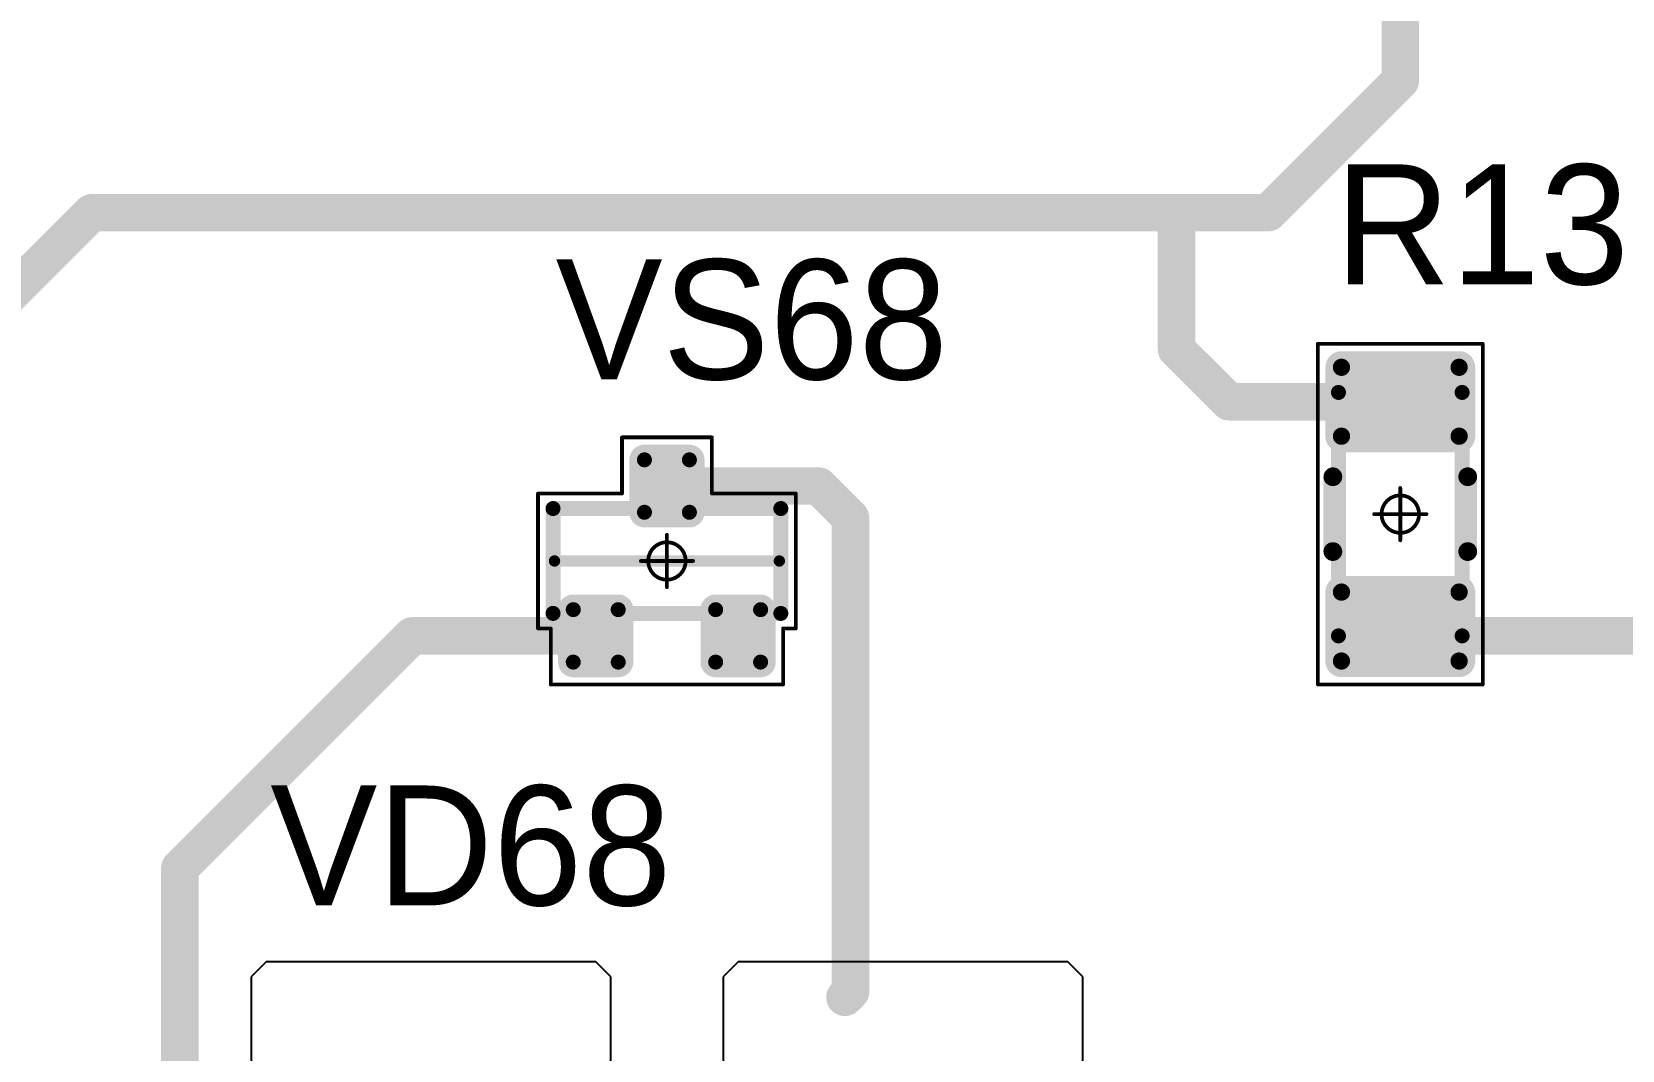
# Model space of a CAD drawing. Header units: millimetres. Extents: x 0 to 400, y 0 to 514.
# Drawn here: x 251.52 to 272.75, y 434.97 to 448.56 of the extents above; entities that cross this region are included whole.
import ezdxf

# ---------------------------------------------------------------- set-up
doc = ezdxf.new("R2010")
doc.units = ezdxf.units.MM
for name, color, linetype in [('Mechanical13', 56, 'Continuous'), ('Mechanical15', 56, 'Continuous'), ('TopLayer', 1, 'Continuous'), ('TopOverlay', 2, 'Continuous'), ('TopPaste', 8, 'Continuous'), ('TopSolder', 216, 'Continuous')]:
    doc.layers.add(name, color=color, linetype=linetype)

# ---------------------------------------------------------------- blocks, each defined once
blk = doc.blocks.new('SOT23_114')
at = {"layer": 'Mechanical13', "const_width": 0.2}
for points in [[(-0.7, 1.52), (0.7, 1.52)], [(-0.7, 1.52), (-0.7, -1.52)], [(0.7, 1.52), (0.7, -1.52)], [(-0.7, -1.52), (0.7, -1.52)]]:
    blk.add_lwpolyline(points, dxfattribs=at)
at = {"layer": 'Mechanical13', "const_width": 0.1}
for points in [[(-0.75, 1.52, 1), (-0.65, 1.52, 1)], [(-0.75, 1.52, 1), (-0.65, 1.52, 1)], [(0.65, 1.52, 1), (0.75, 1.52, 1)], [(0.65, 1.52, 1), (0.75, 1.52, 1)], [(-0.75, -1.52, 1), (-0.65, -1.52, 1)], [(-0.75, -1.52, 1), (-0.65, -1.52, 1)], [(0.65, -1.52, 1), (0.75, -1.52, 1)], [(0.65, -1.52, 1), (0.75, -1.52, 1)]]:
    blk.add_lwpolyline(points, format="xyb", close=True, dxfattribs=at)
at = {"layer": 'Mechanical15', "const_width": 0.05}
for points in [[(-0.9, 1.72), (-0.9, 1.55)], [(-0.9, 1.72), (0.9, 1.72)], [(0.9, 1.72), (0.9, 0.6)], [(-1.65, 1.55), (-1.65, -1.55)], [(-1.65, 1.55), (-0.9, 1.55)], [(0.9, 0.6), (1.65, 0.6)], [(1.65, 0.6), (1.65, -0.6)], [(0, 0.35), (0, -0.35)], [(-0.35, 0), (0.35, 0)], [(0.9, -0.6), (1.65, -0.6)], [(0.9, -0.6), (0.9, -1.72)], [(-1.65, -1.55), (-0.9, -1.55)], [(-0.9, -1.55), (-0.9, -1.72)], [(-0.9, -1.72), (0.9, -1.72)]]:
    blk.add_lwpolyline(points, dxfattribs=at)
at = {"layer": 'Mechanical15'}
for points, const_width in [([(-0.913, 1.72, 1), (-0.888, 1.72, 1)], 0.025), ([(-0.913, 1.72, 1), (-0.888, 1.72, 1)], 0.025), ([(0.888, 1.72, 1), (0.913, 1.72, 1)], 0.025), ([(0.888, 1.72, 1), (0.913, 1.72, 1)], 0.025), ([(-1.662, 1.55, 1), (-1.637, 1.55, 1)], 0.025), ([(-1.662, 1.55, 1), (-1.637, 1.55, 1)], 0.025), ([(-0.913, 1.55, 1), (-0.888, 1.55, 1)], 0.025), ([(-0.913, 1.55, 1), (-0.888, 1.55, 1)], 0.025), ([(0.888, 0.6, 1), (0.913, 0.6, 1)], 0.025), ([(0.888, 0.6, 1), (0.913, 0.6, 1)], 0.025), ([(1.637, 0.6, 1), (1.662, 0.6, 1)], 0.025), ([(1.637, 0.6, 1), (1.662, 0.6, 1)], 0.025), ([(0.25, 0, 1), (-0.25, 0, 1)], 0.05), ([(-0.012, 0.35, 1), (0.012, 0.35, 1)], 0.025), ([(-0.362, 0, 1), (-0.337, 0, 1)], 0.025), ([(-0.262, 0, 1), (-0.238, 0, 1)], 0.025), ([(0.238, 0, 1), (0.262, 0, 1)], 0.025), ([(0.337, 0, 1), (0.362, 0, 1)], 0.025), ([(-0.012, -0.35, 1), (0.012, -0.35, 1)], 0.025), ([(0.888, -0.6, 1), (0.913, -0.6, 1)], 0.025), ([(0.888, -0.6, 1), (0.913, -0.6, 1)], 0.025), ([(1.637, -0.6, 1), (1.662, -0.6, 1)], 0.025), ([(1.637, -0.6, 1), (1.662, -0.6, 1)], 0.025), ([(-1.662, -1.55, 1), (-1.637, -1.55, 1)], 0.025), ([(-1.662, -1.55, 1), (-1.637, -1.55, 1)], 0.025), ([(-0.913, -1.55, 1), (-0.888, -1.55, 1)], 0.025), ([(-0.913, -1.55, 1), (-0.888, -1.55, 1)], 0.025), ([(-0.913, -1.72, 1), (-0.888, -1.72, 1)], 0.025), ([(-0.913, -1.72, 1), (-0.888, -1.72, 1)], 0.025), ([(0.888, -1.72, 1), (0.913, -1.72, 1)], 0.025), ([(0.888, -1.72, 1), (0.913, -1.72, 1)], 0.025)]:
    blk.add_lwpolyline(points, format="xyb", close=True, dxfattribs=dict(at, const_width=const_width))
at = {"layer": 'TopLayer', "const_width": 0.1}
for points in [[(-1.4, 1.25, 1), (-1.3, 1.25, 1)], [(-0.7, 1.25, 1), (-0.6, 1.25, 1)], [(-1.4, 0.65, 1), (-1.3, 0.65, 1)], [(-0.7, 0.65, 1), (-0.6, 0.65, 1)], [(0.6, 0.3, 1), (0.7, 0.3, 1)], [(1.3, 0.3, 1), (1.4, 0.3, 1)], [(0.6, -0.3, 1), (0.7, -0.3, 1)], [(1.3, -0.3, 1), (1.4, -0.3, 1)], [(-1.4, -0.65, 1), (-1.3, -0.65, 1)], [(-0.7, -0.65, 1), (-0.6, -0.65, 1)], [(-1.4, -1.25, 1), (-1.3, -1.25, 1)], [(-0.7, -1.25, 1), (-0.6, -1.25, 1)]]:
    blk.add_lwpolyline(points, format="xyb", close=True, dxfattribs=at)
at = {"layer": 'TopLayer'}
for points in [[(-1.35, 1.35), (-1.35, 0.55), (-0.65, 1.35), (-0.65, 0.55)], [(-1.45, 1.25), (-1.45, 0.65), (-0.55, 1.25), (-0.55, 0.65)], [(0.55, 0.3), (0.55, -0.3), (1.45, 0.3), (1.45, -0.3)], [(0.65, 0.4), (0.65, -0.4), (1.35, 0.4), (1.35, -0.4)], [(-1.35, -0.55), (-1.35, -1.35), (-0.65, -0.55), (-0.65, -1.35)], [(-1.45, -0.65), (-1.45, -1.25), (-0.55, -0.65), (-0.55, -1.25)]]:
    blk.add_solid(points, dxfattribs=at)
at = {"layer": 'TopOverlay', "const_width": 0.15}
blk.add_lwpolyline([(0, 1.5), (0, -1.5)], dxfattribs=at)
at = {"layer": 'TopOverlay', "const_width": 0.075}
for points in [[(-0.038, 1.5, 1), (0.038, 1.5, 1)], [(-0.038, -1.5, 1), (0.038, -1.5, 1)]]:
    blk.add_lwpolyline(points, format="xyb", close=True, dxfattribs=at)
at = {"layer": 'TopPaste', "const_width": 0.075}
for points in [[(-1.387, 1.25, 1), (-1.313, 1.25, 1)], [(-0.687, 1.25, 1), (-0.613, 1.25, 1)], [(-1.387, 0.65, 1), (-1.313, 0.65, 1)], [(-0.687, 0.65, 1), (-0.613, 0.65, 1)], [(0.613, 0.3, 1), (0.687, 0.3, 1)], [(1.313, 0.3, 1), (1.387, 0.3, 1)], [(0.613, -0.3, 1), (0.687, -0.3, 1)], [(1.313, -0.3, 1), (1.387, -0.3, 1)], [(-1.387, -0.65, 1), (-1.313, -0.65, 1)], [(-0.687, -0.65, 1), (-0.613, -0.65, 1)], [(-1.387, -1.25, 1), (-1.313, -1.25, 1)], [(-0.687, -1.25, 1), (-0.613, -1.25, 1)]]:
    blk.add_lwpolyline(points, format="xyb", close=True, dxfattribs=at)
at = {"layer": 'TopPaste'}
for points in [[(-1.35, 1.325), (-1.35, 0.575), (-0.65, 1.325), (-0.65, 0.575)], [(-1.425, 1.25), (-1.425, 0.65), (-0.575, 1.25), (-0.575, 0.65)], [(0.575, 0.3), (0.575, -0.3), (1.425, 0.3), (1.425, -0.3)], [(0.65, 0.375), (0.65, -0.375), (1.35, 0.375), (1.35, -0.375)], [(-1.35, -0.575), (-1.35, -1.325), (-0.65, -0.575), (-0.65, -1.325)], [(-1.425, -0.65), (-1.425, -1.25), (-0.575, -0.65), (-0.575, -1.25)]]:
    blk.add_solid(points, dxfattribs=at)
at = {"layer": 'TopSolder', "const_width": 0.202}
for points in [[(-1.451, 1.25, 1), (-1.249, 1.25, 1)], [(-0.751, 1.25, 1), (-0.549, 1.25, 1)], [(-1.451, 0.65, 1), (-1.249, 0.65, 1)], [(-0.751, 0.65, 1), (-0.549, 0.65, 1)], [(0.549, 0.3, 1), (0.751, 0.3, 1)], [(1.249, 0.3, 1), (1.451, 0.3, 1)], [(0.549, -0.3, 1), (0.751, -0.3, 1)], [(1.249, -0.3, 1), (1.451, -0.3, 1)], [(-1.451, -0.65, 1), (-1.249, -0.65, 1)], [(-0.751, -0.65, 1), (-0.549, -0.65, 1)], [(-1.451, -1.25, 1), (-1.249, -1.25, 1)], [(-0.751, -1.25, 1), (-0.549, -1.25, 1)]]:
    blk.add_lwpolyline(points, format="xyb", close=True, dxfattribs=at)
at = {"layer": 'TopSolder'}
for points in [[(-1.35, 1.452), (-1.35, 0.448), (-0.65, 1.452), (-0.65, 0.448)], [(-1.552, 1.25), (-1.552, 0.65), (-0.448, 1.25), (-0.448, 0.65)], [(0.65, 0.502), (0.65, -0.502), (1.35, 0.502), (1.35, -0.502)], [(0.448, 0.3), (0.448, -0.3), (1.552, 0.3), (1.552, -0.3)], [(-1.35, -0.448), (-1.35, -1.452), (-0.65, -0.448), (-0.65, -1.452)], [(-1.552, -0.65), (-1.552, -1.25), (-0.448, -0.65), (-0.448, -1.25)]]:
    blk.add_solid(points, dxfattribs=at)
blk = doc.blocks.new('E65F_287')
at = {"layer": 'Mechanical13'}
for p, q in [((2.441, 1.071), (2.441, 0)), ((1.905, 0.536), (2.976, 0.536))]:
    blk.add_line(p, q, dxfattribs=at)
at = {"layer": 'Mechanical13', "const_width": 0.25}
for points in [[(-1.6, -1.4), (-1.6, 1.4)], [(-1.6, 1.4), (1.6, 1.4)], [(1.6, -1.4), (1.6, 1.4)], [(-1.6, -1.4), (1.6, -1.4)]]:
    blk.add_lwpolyline(points, dxfattribs=at)
at = {"layer": 'Mechanical13'}
for points, const_width in [([(-1.663, 1.4, 1), (-1.538, 1.4, 1)], 0.125), ([(-1.663, 1.4, 1), (-1.538, 1.4, 1)], 0.125), ([(1.537, 1.4, 1), (1.662, 1.4, 1)], 0.125), ([(1.537, 1.4, 1), (1.662, 1.4, 1)], 0.125), ([(1.2, 0, 1), (-1.2, 0, 1)], 0.25), ([(-1.263, 0, 1), (-1.138, 0, 1)], 0.125), ([(1.137, 0, 1), (1.262, 0, 1)], 0.125), ([(-1.663, -1.4, 1), (-1.538, -1.4, 1)], 0.125), ([(-1.663, -1.4, 1), (-1.538, -1.4, 1)], 0.125), ([(1.537, -1.4, 1), (1.662, -1.4, 1)], 0.125), ([(1.537, -1.4, 1), (1.662, -1.4, 1)], 0.125)]:
    blk.add_lwpolyline(points, format="xyb", close=True, dxfattribs=dict(at, const_width=const_width))
at = {"layer": 'Mechanical15', "const_width": 0.05}
for points in [[(-2.1, 1.75), (2.1, 1.75)], [(-2.1, -1.75), (-2.1, 1.75)], [(2.1, -1.75), (2.1, 1.75)], [(0, -0.35), (0, 0.35)], [(0, -0.35), (0, 0.35)], [(-0.35, 0), (0.35, 0)], [(-0.35, 0), (0.35, 0)], [(-2.1, -1.75), (2.1, -1.75)]]:
    blk.add_lwpolyline(points, dxfattribs=at)
at = {"layer": 'Mechanical15'}
for points, const_width in [([(-2.113, 1.75, 1), (-2.088, 1.75, 1)], 0.025), ([(-2.113, 1.75, 1), (-2.088, 1.75, 1)], 0.025), ([(2.087, 1.75, 1), (2.112, 1.75, 1)], 0.025), ([(2.087, 1.75, 1), (2.112, 1.75, 1)], 0.025), ([(0.25, 0, 1), (-0.25, 0, 1)], 0.05), ([(0.25, 0, 1), (-0.25, 0, 1)], 0.05), ([(-0.013, 0.35, 1), (0.012, 0.35, 1)], 0.025), ([(-0.013, 0.35, 1), (0.012, 0.35, 1)], 0.025), ([(-0.363, 0, 1), (-0.338, 0, 1)], 0.025), ([(-0.363, 0, 1), (-0.338, 0, 1)], 0.025), ([(-0.263, 0, 1), (-0.238, 0, 1)], 0.025), ([(-0.263, 0, 1), (-0.238, 0, 1)], 0.025), ([(0.237, 0, 1), (0.262, 0, 1)], 0.025), ([(0.237, 0, 1), (0.262, 0, 1)], 0.025), ([(0.337, 0, 1), (0.362, 0, 1)], 0.025), ([(0.337, 0, 1), (0.362, 0, 1)], 0.025), ([(-0.013, -0.35, 1), (0.012, -0.35, 1)], 0.025), ([(-0.013, -0.35, 1), (0.012, -0.35, 1)], 0.025), ([(-2.113, -1.75, 1), (-2.088, -1.75, 1)], 0.025), ([(-2.113, -1.75, 1), (-2.088, -1.75, 1)], 0.025), ([(2.087, -1.75, 1), (2.112, -1.75, 1)], 0.025), ([(2.087, -1.75, 1), (2.112, -1.75, 1)], 0.025)]:
    blk.add_lwpolyline(points, format="xyb", close=True, dxfattribs=dict(at, const_width=const_width))
at = {"layer": 'TopLayer'}
for p, q in [((-5.35, 3.65), (-5.55, 3.45)), ((-0.95, 3.65), (-5.35, 3.65)), ((-5.35, 3.65), (-5.35, 3.65)), ((-0.75, 3.45), (-0.95, 3.65)), ((0.95, 3.65), (0.75, 3.45)), ((5.35, 3.65), (0.95, 3.65)), ((0.95, 3.65), (0.95, 3.65)), ((5.55, 3.45), (5.35, 3.65)), ((-5.55, 3.45), (-5.55, 3.45)), ((-5.55, 3.45), (-5.55, 0.55)), ((-0.75, 0.55), (-0.75, 3.45)), ((0.75, 3.45), (0.75, 3.45)), ((0.75, 3.45), (0.75, 0.55)), ((5.55, 0.55), (5.55, 3.45)), ((-5.55, 0.55), (-5.35, 0.35)), ((-0.95, 0.35), (-0.75, 0.55)), ((0.75, 0.55), (0.95, 0.35)), ((5.35, 0.35), (5.55, 0.55)), ((-5.35, 0.35), (-0.95, 0.35)), ((0.95, 0.35), (5.35, 0.35)), ((-5.35, -0.35), (-5.55, -0.55)), ((-0.95, -0.35), (-5.35, -0.35)), ((-5.35, -0.35), (-5.35, -0.35)), ((-0.75, -0.55), (-0.95, -0.35)), ((0.95, -0.35), (0.75, -0.55)), ((5.35, -0.35), (0.95, -0.35)), ((0.95, -0.35), (0.95, -0.35)), ((5.55, -0.55), (5.35, -0.35)), ((-5.55, -0.55), (-5.55, -0.55)), ((-5.55, -0.55), (-5.55, -3.45)), ((-0.75, -3.45), (-0.75, -0.55)), ((0.75, -0.55), (0.75, -0.55)), ((0.75, -0.55), (0.75, -3.45)), ((5.55, -3.45), (5.55, -0.55)), ((-5.55, -3.45), (-5.35, -3.65)), ((-0.95, -3.65), (-0.75, -3.45)), ((0.75, -3.45), (0.95, -3.65)), ((5.35, -3.65), (5.55, -3.45)), ((-5.35, -3.65), (-0.95, -3.65)), ((0.95, -3.65), (5.35, -3.65))]:
    blk.add_line(p, q, dxfattribs=at)
at = {"layer": 'TopLayer', "const_width": 0.04}
for points in [[(-1.83, 1.11, 1), (-1.79, 1.11, 1)], [(-0.81, 1.11, 1), (-0.77, 1.11, 1)], [(0.77, 1.11, 1), (0.81, 1.11, 1)], [(1.79, 1.11, 1), (1.83, 1.11, 1)], [(-1.83, 0.39, 1), (-1.79, 0.39, 1)], [(-0.81, 0.39, 1), (-0.77, 0.39, 1)], [(0.77, 0.39, 1), (0.81, 0.39, 1)], [(1.79, 0.39, 1), (1.83, 0.39, 1)], [(-1.83, -0.39, 1), (-1.79, -0.39, 1)], [(-0.81, -0.39, 1), (-0.77, -0.39, 1)], [(0.77, -0.39, 1), (0.81, -0.39, 1)], [(1.79, -0.39, 1), (1.83, -0.39, 1)], [(-1.83, -1.11, 1), (-1.79, -1.11, 1)], [(-0.81, -1.11, 1), (-0.77, -1.11, 1)], [(0.77, -1.11, 1), (0.81, -1.11, 1)], [(1.79, -1.11, 1), (1.83, -1.11, 1)]]:
    blk.add_lwpolyline(points, format="xyb", close=True, dxfattribs=at)
at = {"layer": 'TopLayer'}
for points in [[(-1.85, 1.11), (-1.85, 0.39), (-0.75, 1.11), (-0.75, 0.39)], [(-1.81, 1.15), (-1.81, 0.35), (-0.79, 1.15), (-0.79, 0.35)], [(0.75, 1.11), (0.75, 0.39), (1.85, 1.11), (1.85, 0.39)], [(0.79, 1.15), (0.79, 0.35), (1.81, 1.15), (1.81, 0.35)], [(-1.85, -0.39), (-1.85, -1.11), (-0.75, -0.39), (-0.75, -1.11)], [(-1.81, -0.35), (-1.81, -1.15), (-0.79, -0.35), (-0.79, -1.15)], [(0.75, -0.39), (0.75, -1.11), (1.85, -0.39), (1.85, -1.11)], [(0.79, -0.35), (0.79, -1.15), (1.81, -0.35), (1.81, -1.15)]]:
    blk.add_solid(points, dxfattribs=at)
at = {"layer": 'TopOverlay'}
for p, q in [((2.886, 1.271), (2.886, -0.1)), ((2.2, 0.586), (3.571, 0.586))]:
    blk.add_line(p, q, dxfattribs=at)
at = {"layer": 'TopOverlay', "const_width": 0.15}
for points in [[(-1.7, 1.5), (1.7, 1.5)], [(-1.7, -1.5), (1.7, -1.5)]]:
    blk.add_lwpolyline(points, dxfattribs=at)
at = {"layer": 'TopOverlay', "const_width": 0.075}
for points in [[(-1.738, 1.5, 1), (-1.663, 1.5, 1)], [(1.662, 1.5, 1), (1.737, 1.5, 1)], [(-1.738, -1.5, 1), (-1.663, -1.5, 1)], [(1.662, -1.5, 1), (1.737, -1.5, 1)]]:
    blk.add_lwpolyline(points, format="xyb", close=True, dxfattribs=at)
at = {"layer": 'TopPaste'}
for p, q in [((-1.773, 1.073), (-1.814, 1.011)), ((-1.711, 1.114), (-1.773, 1.073)), ((-1.638, 1.129), (-1.711, 1.114)), ((-0.963, 1.129), (-1.638, 1.129)), ((-0.889, 1.114), (-0.963, 1.129)), ((-0.827, 1.073), (-0.889, 1.114)), ((-0.786, 1.011), (-0.827, 1.073)), ((0.827, 1.073), (0.786, 1.011)), ((0.889, 1.114), (0.827, 1.073)), ((0.962, 1.129), (0.889, 1.114)), ((1.637, 1.129), (0.962, 1.129)), ((1.711, 1.114), (1.637, 1.129)), ((1.773, 1.073), (1.711, 1.114)), ((1.814, 1.011), (1.773, 1.073)), ((-1.814, 1.011), (-1.829, 0.938)), ((-1.829, 0.938), (-1.829, 0.563)), ((-0.771, 0.938), (-0.786, 1.011)), ((-0.771, 0.563), (-0.771, 0.938)), ((0.786, 1.011), (0.771, 0.938)), ((0.771, 0.938), (0.771, 0.563)), ((1.829, 0.938), (1.814, 1.011)), ((1.829, 0.563), (1.829, 0.938)), ((-1.829, 0.563), (-1.814, 0.489)), ((-1.814, 0.489), (-1.773, 0.427)), ((-1.773, 0.427), (-1.711, 0.386)), ((-0.889, 0.386), (-0.827, 0.427)), ((-0.827, 0.427), (-0.786, 0.489)), ((-0.786, 0.489), (-0.771, 0.563)), ((0.771, 0.563), (0.786, 0.489)), ((0.786, 0.489), (0.827, 0.427)), ((0.827, 0.427), (0.889, 0.386)), ((1.711, 0.386), (1.773, 0.427)), ((1.773, 0.427), (1.814, 0.489)), ((1.814, 0.489), (1.829, 0.563)), ((-1.711, 0.386), (-1.638, 0.371)), ((-1.638, 0.371), (-0.963, 0.371)), ((-0.963, 0.371), (-0.889, 0.386)), ((0.889, 0.386), (0.962, 0.371)), ((0.962, 0.371), (1.637, 0.371)), ((1.637, 0.371), (1.711, 0.386)), ((-1.711, -0.386), (-1.773, -0.427)), ((-1.638, -0.371), (-1.711, -0.386)), ((-0.963, -0.371), (-1.638, -0.371)), ((-0.889, -0.386), (-0.963, -0.371)), ((-0.827, -0.427), (-0.889, -0.386)), ((0.889, -0.386), (0.827, -0.427)), ((0.962, -0.371), (0.889, -0.386)), ((1.637, -0.371), (0.962, -0.371)), ((1.711, -0.386), (1.637, -0.371)), ((1.773, -0.427), (1.711, -0.386)), ((-1.814, -0.489), (-1.829, -0.563)), ((-1.829, -0.563), (-1.829, -0.938)), ((-1.773, -0.427), (-1.814, -0.489)), ((-0.786, -0.489), (-0.827, -0.427)), ((-0.771, -0.563), (-0.786, -0.489)), ((-0.771, -0.938), (-0.771, -0.563)), ((0.786, -0.489), (0.771, -0.563)), ((0.771, -0.563), (0.771, -0.938)), ((0.827, -0.427), (0.786, -0.489)), ((1.814, -0.489), (1.773, -0.427)), ((1.829, -0.563), (1.814, -0.489)), ((1.829, -0.938), (1.829, -0.563)), ((-1.829, -0.938), (-1.814, -1.011)), ((-1.814, -1.011), (-1.773, -1.073)), ((-0.827, -1.073), (-0.786, -1.011)), ((-0.786, -1.011), (-0.771, -0.938)), ((0.771, -0.938), (0.786, -1.011)), ((0.786, -1.011), (0.827, -1.073)), ((1.773, -1.073), (1.814, -1.011)), ((1.814, -1.011), (1.829, -0.938)), ((-1.773, -1.073), (-1.711, -1.114)), ((-1.711, -1.114), (-1.638, -1.129)), ((-1.638, -1.129), (-0.963, -1.129)), ((-0.963, -1.129), (-0.889, -1.114)), ((-0.889, -1.114), (-0.827, -1.073)), ((0.827, -1.073), (0.889, -1.114)), ((0.889, -1.114), (0.962, -1.129)), ((0.962, -1.129), (1.637, -1.129)), ((1.637, -1.129), (1.711, -1.114)), ((1.711, -1.114), (1.773, -1.073))]:
    blk.add_line(p, q, dxfattribs=at)
at = {"layer": 'TopSolder'}
for p, q in [((-1.842, 1.129), (-1.85, 1.111)), ((-1.85, 1.111), (-1.85, 1.101)), ((-1.85, 1.101), (-1.85, 1.101)), ((-1.85, 1.101), (-1.85, 0.301)), ((-1.828, 1.143), (-1.842, 1.129)), ((-1.81, 1.151), (-1.828, 1.143)), ((-1.8, 1.151), (-1.81, 1.151)), ((-0.7, 1.151), (-1.8, 1.151)), ((-0.685, 1.151), (-0.7, 1.151)), ((-0.7, 1.151), (-0.7, 1.151)), ((-0.658, 1.139), (-0.685, 1.151)), ((-0.636, 1.118), (-0.658, 1.139)), ((-0.625, 1.09), (-0.636, 1.118)), ((-0.625, 1.076), (-0.625, 1.09)), ((-0.625, 0.301), (-0.625, 1.076)), ((0.636, 1.118), (0.625, 1.09)), ((0.625, 1.09), (0.625, 1.076)), ((0.625, 1.076), (0.625, 1.076)), ((0.625, 1.076), (0.625, 0.301)), ((0.657, 1.139), (0.636, 1.118)), ((0.685, 1.151), (0.657, 1.139)), ((0.7, 1.151), (0.685, 1.151)), ((1.8, 1.151), (0.7, 1.151)), ((1.81, 1.151), (1.8, 1.151)), ((1.8, 1.151), (1.8, 1.151)), ((1.828, 1.143), (1.81, 1.151)), ((1.842, 1.129), (1.828, 1.143)), ((1.85, 1.111), (1.842, 1.129)), ((1.85, 1.101), (1.85, 1.111)), ((1.85, 0.301), (1.85, 1.101)), ((-1.85, 0.301), (-1.85, 0.286)), ((-1.85, 0.286), (-1.839, 0.258)), ((-1.839, 0.258), (-1.818, 0.237)), ((-1.818, 0.237), (-1.79, 0.226)), ((-1.79, 0.226), (-1.775, 0.226)), ((-1.775, 0.226), (-1.775, 0.226)), ((-1.775, 0.226), (-0.7, 0.226)), ((-0.7, 0.226), (-0.685, 0.226)), ((-0.685, 0.226), (-0.658, 0.237)), ((-0.658, 0.237), (-0.636, 0.258)), ((-0.636, 0.258), (-0.625, 0.286)), ((-0.625, 0.286), (-0.625, 0.301)), ((-0.625, 0.301), (-0.625, 0.301)), ((0.625, 0.301), (0.625, 0.286)), ((0.625, 0.286), (0.636, 0.258)), ((0.636, 0.258), (0.657, 0.237)), ((0.657, 0.237), (0.685, 0.226)), ((0.685, 0.226), (0.7, 0.226)), ((0.7, 0.226), (0.7, 0.226)), ((0.7, 0.226), (1.775, 0.226)), ((1.775, 0.226), (1.79, 0.226)), ((1.79, 0.226), (1.817, 0.237)), ((1.817, 0.237), (1.839, 0.258)), ((1.839, 0.258), (1.85, 0.286)), ((1.85, 0.286), (1.85, 0.301)), ((1.85, 0.301), (1.85, 0.301)), ((-1.839, -0.257), (-1.85, -0.285)), ((-1.85, -0.285), (-1.85, -0.299)), ((-1.85, -0.299), (-1.85, -0.299)), ((-1.85, -0.299), (-1.85, -1.099)), ((-1.818, -0.236), (-1.839, -0.257)), ((-1.79, -0.224), (-1.818, -0.236)), ((-1.775, -0.224), (-1.79, -0.224)), ((-0.7, -0.224), (-1.775, -0.224)), ((-0.685, -0.224), (-0.7, -0.224)), ((-0.7, -0.224), (-0.7, -0.224)), ((-0.658, -0.236), (-0.685, -0.224)), ((-0.636, -0.257), (-0.658, -0.236)), ((-0.625, -0.285), (-0.636, -0.257)), ((-0.625, -0.299), (-0.625, -0.285)), ((-0.625, -1.074), (-0.625, -0.299)), ((0.636, -0.257), (0.625, -0.285)), ((0.625, -0.285), (0.625, -0.299)), ((0.625, -0.299), (0.625, -0.299)), ((0.625, -0.299), (0.625, -1.074)), ((0.657, -0.236), (0.636, -0.257)), ((0.685, -0.224), (0.657, -0.236)), ((0.7, -0.224), (0.685, -0.224)), ((1.775, -0.224), (0.7, -0.224)), ((1.79, -0.224), (1.775, -0.224)), ((1.775, -0.224), (1.775, -0.224)), ((1.817, -0.236), (1.79, -0.224)), ((1.839, -0.257), (1.817, -0.236)), ((1.85, -0.285), (1.839, -0.257)), ((1.85, -0.299), (1.85, -0.285)), ((1.85, -1.099), (1.85, -0.299)), ((-1.85, -1.099), (-1.85, -1.109)), ((-1.85, -1.109), (-1.842, -1.128)), ((-1.842, -1.128), (-1.828, -1.142)), ((-1.828, -1.142), (-1.81, -1.149)), ((-1.81, -1.149), (-1.8, -1.149)), ((-1.8, -1.149), (-0.7, -1.149)), ((-1.8, -1.149), (-1.8, -1.149)), ((-0.7, -1.149), (-0.685, -1.149)), ((-0.685, -1.149), (-0.658, -1.138)), ((-0.658, -1.138), (-0.636, -1.117)), ((-0.636, -1.117), (-0.625, -1.089)), ((-0.625, -1.089), (-0.625, -1.074)), ((-0.625, -1.074), (-0.625, -1.074)), ((0.625, -1.074), (0.625, -1.089)), ((0.625, -1.089), (0.636, -1.117)), ((0.636, -1.117), (0.657, -1.138)), ((0.657, -1.138), (0.685, -1.149)), ((0.685, -1.149), (0.7, -1.149)), ((0.7, -1.149), (1.8, -1.149)), ((0.7, -1.149), (0.7, -1.149)), ((1.8, -1.149), (1.81, -1.149)), ((1.81, -1.149), (1.828, -1.142)), ((1.828, -1.142), (1.842, -1.128)), ((1.842, -1.128), (1.85, -1.109)), ((1.85, -1.109), (1.85, -1.099)), ((1.85, -1.099), (1.85, -1.099))]:
    blk.add_line(p, q, dxfattribs=at)
blk = doc.blocks.new('RC1206S_379')
at = {"layer": 'Mechanical13', "const_width": 0.2}
for points in [[(-1.625, 0.825), (-1.625, -0.825)], [(-1.625, 0.825), (1.625, 0.825)], [(1.625, 0.825), (1.625, -0.825)], [(-1.625, -0.825), (1.625, -0.825)]]:
    blk.add_lwpolyline(points, dxfattribs=at)
at = {"layer": 'Mechanical13', "const_width": 0.1}
for points in [[(-1.675, 0.825, 1), (-1.575, 0.825, 1)], [(-1.675, 0.825, 1), (-1.575, 0.825, 1)], [(1.575, 0.825, 1), (1.675, 0.825, 1)], [(1.575, 0.825, 1), (1.675, 0.825, 1)], [(-1.675, -0.825, 1), (-1.575, -0.825, 1)], [(-1.675, -0.825, 1), (-1.575, -0.825, 1)], [(1.575, -0.825, 1), (1.675, -0.825, 1)], [(1.575, -0.825, 1), (1.675, -0.825, 1)]]:
    blk.add_lwpolyline(points, format="xyb", close=True, dxfattribs=at)
at = {"layer": 'Mechanical15', "const_width": 0.05}
for points in [[(-2.275, 1.1), (-2.275, -1.1)], [(-2.275, 1.1), (2.275, 1.1)], [(2.275, 1.1), (2.275, -1.1)], [(0, 0.35), (0, -0.35)], [(-0.35, 0), (0.35, 0)], [(-2.275, -1.1), (2.275, -1.1)]]:
    blk.add_lwpolyline(points, dxfattribs=at)
at = {"layer": 'Mechanical15'}
for points, const_width in [([(-2.287, 1.1, 1), (-2.262, 1.1, 1)], 0.025), ([(-2.287, 1.1, 1), (-2.262, 1.1, 1)], 0.025), ([(2.262, 1.1, 1), (2.287, 1.1, 1)], 0.025), ([(2.262, 1.1, 1), (2.287, 1.1, 1)], 0.025), ([(0.25, 0, 1), (-0.25, 0, 1)], 0.05), ([(-0.012, 0.35, 1), (0.012, 0.35, 1)], 0.025), ([(-0.362, 0, 1), (-0.337, 0, 1)], 0.025), ([(-0.262, 0, 1), (-0.238, 0, 1)], 0.025), ([(0.238, 0, 1), (0.262, 0, 1)], 0.025), ([(0.337, 0, 1), (0.362, 0, 1)], 0.025), ([(-0.012, -0.35, 1), (0.012, -0.35, 1)], 0.025), ([(-2.287, -1.1, 1), (-2.262, -1.1, 1)], 0.025), ([(-2.287, -1.1, 1), (-2.262, -1.1, 1)], 0.025), ([(2.262, -1.1, 1), (2.287, -1.1, 1)], 0.025), ([(2.262, -1.1, 1), (2.287, -1.1, 1)], 0.025)]:
    blk.add_lwpolyline(points, format="xyb", close=True, dxfattribs=dict(at, const_width=const_width))
at = {"layer": 'TopLayer', "const_width": 0.115}
for points in [[(-2.018, 0.785, 1), (-1.903, 0.785, 1)], [(-1.098, 0.785, 1), (-0.983, 0.785, 1)], [(0.983, 0.785, 1), (1.098, 0.785, 1)], [(1.903, 0.785, 1), (2.018, 0.785, 1)], [(-2.018, -0.785, 1), (-1.903, -0.785, 1)], [(-1.098, -0.785, 1), (-0.983, -0.785, 1)], [(0.983, -0.785, 1), (1.098, -0.785, 1)], [(1.903, -0.785, 1), (2.018, -0.785, 1)]]:
    blk.add_lwpolyline(points, format="xyb", close=True, dxfattribs=at)
at = {"layer": 'TopLayer'}
for points in [[(-1.96, -0.9), (-1.04, -0.9), (-1.96, 0.9), (-1.04, 0.9)], [(1.04, -0.9), (1.96, -0.9), (1.04, 0.9), (1.96, 0.9)], [(-2.075, -0.785), (-0.925, -0.785), (-2.075, 0.785), (-0.925, 0.785)], [(0.925, -0.785), (2.075, -0.785), (0.925, 0.785), (2.075, 0.785)]]:
    blk.add_solid(points, dxfattribs=at)
at = {"layer": 'TopOverlay', "const_width": 0.25}
for points in [[(-0.5, 0.9), (0.5, 0.9)], [(-0.5, -0.9), (0.5, -0.9)]]:
    blk.add_lwpolyline(points, dxfattribs=at)
at = {"layer": 'TopOverlay', "const_width": 0.125}
for points in [[(-0.562, 0.9, 1), (-0.437, 0.9, 1)], [(0.437, 0.9, 1), (0.562, 0.9, 1)], [(-0.562, -0.9, 1), (-0.437, -0.9, 1)], [(0.437, -0.9, 1), (0.562, -0.9, 1)]]:
    blk.add_lwpolyline(points, format="xyb", close=True, dxfattribs=at)
at = {"layer": 'TopPaste', "const_width": 0.09}
for points in [[(-2.005, 0.785, 1), (-1.915, 0.785, 1)], [(-1.085, 0.785, 1), (-0.995, 0.785, 1)], [(0.995, 0.785, 1), (1.085, 0.785, 1)], [(1.915, 0.785, 1), (2.005, 0.785, 1)], [(-2.005, -0.785, 1), (-1.915, -0.785, 1)], [(-1.085, -0.785, 1), (-0.995, -0.785, 1)], [(0.995, -0.785, 1), (1.085, -0.785, 1)], [(1.915, -0.785, 1), (2.005, -0.785, 1)]]:
    blk.add_lwpolyline(points, format="xyb", close=True, dxfattribs=at)
at = {"layer": 'TopPaste'}
for points in [[(-1.96, -0.875), (-1.04, -0.875), (-1.96, 0.875), (-1.04, 0.875)], [(1.04, -0.875), (1.96, -0.875), (1.04, 0.875), (1.96, 0.875)], [(-2.05, -0.785), (-0.95, -0.785), (-2.05, 0.785), (-0.95, 0.785)], [(0.95, -0.785), (2.05, -0.785), (0.95, 0.785), (2.05, 0.785)]]:
    blk.add_solid(points, dxfattribs=at)
at = {"layer": 'TopSolder', "const_width": 0.215}
for points in [[(-2.068, 0.785, 1), (-1.853, 0.785, 1)], [(-1.148, 0.785, 1), (-0.933, 0.785, 1)], [(0.933, 0.785, 1), (1.148, 0.785, 1)], [(1.853, 0.785, 1), (2.068, 0.785, 1)], [(-2.068, -0.785, 1), (-1.853, -0.785, 1)], [(-1.148, -0.785, 1), (-0.933, -0.785, 1)], [(0.933, -0.785, 1), (1.148, -0.785, 1)], [(1.853, -0.785, 1), (2.068, -0.785, 1)]]:
    blk.add_lwpolyline(points, format="xyb", close=True, dxfattribs=at)
at = {"layer": 'TopSolder'}
for points in [[(-1.96, -1), (-1.04, -1), (-1.96, 1), (-1.04, 1)], [(1.04, -1), (1.96, -1), (1.04, 1), (1.96, 1)], [(-2.175, -0.785), (-0.825, -0.785), (-2.175, 0.785), (-0.825, 0.785)], [(0.825, -0.785), (2.175, -0.785), (0.825, 0.785), (2.175, 0.785)]]:
    blk.add_solid(points, dxfattribs=at)

msp = doc.modelspace()

# ---------------------------------------------------------------- linework, layer by layer
at = {"layer": 'TopLayer', "const_width": 0.5}
for points in [[(269.786, 447.911), (269.786, 450.25)], [(268.025, 446.15), (269.786, 447.911)], [(248.463, 442.287), (252.325, 446.15)], [(252.325, 446.15), (266.675, 446.15)], [(266.675, 446.15), (268.025, 446.15)], [(266.675, 446.15), (266.8, 446.025)], [(266.8, 444.325), (266.8, 446.025)], [(266.8, 444.325), (267.5, 443.625)], [(267.5, 443.625), (269.786, 443.625)], [(260, 442.5), (262.025, 442.5)], [(262.025, 442.5), (262.45, 442.075)], [(262.45, 435.75), (262.45, 442.075)], [(269.786, 440.625), (269.911, 440.5)], [(253.5, 437.4), (256.6, 440.5)], [(256.6, 440.5), (259.05, 440.5)], [(269.911, 440.5), (279.05, 440.5)], [(253.5, 431.575), (253.5, 437.4)], [(262.375, 435.675), (262.45, 435.75)]]:
    msp.add_lwpolyline(points, dxfattribs=at)
at = {"layer": 'TopLayer', "const_width": 0.25}
for points in [[(269.661, 447.911, 1), (269.911, 447.911, 1)], [(269.661, 447.911, 1), (269.911, 447.911, 1)], [(252.2, 446.15, 1), (252.45, 446.15, 1)], [(252.2, 446.15, 1), (252.45, 446.15, 1)], [(266.55, 446.15, 1), (266.8, 446.15, 1)], [(266.55, 446.15, 1), (266.8, 446.15, 1)], [(266.55, 446.15, 1), (266.8, 446.15, 1)], [(267.9, 446.15, 1), (268.15, 446.15, 1)], [(267.9, 446.15, 1), (268.15, 446.15, 1)], [(266.675, 446.025, 1), (266.925, 446.025, 1)], [(266.675, 446.025, 1), (266.925, 446.025, 1)], [(266.675, 444.325, 1), (266.925, 444.325, 1)], [(266.675, 444.325, 1), (266.925, 444.325, 1)], [(267.375, 443.625, 1), (267.625, 443.625, 1)], [(267.375, 443.625, 1), (267.625, 443.625, 1)], [(269.661, 443.625, 1), (269.911, 443.625, 1)], [(259.875, 442.5, 1), (260.125, 442.5, 1)], [(261.9, 442.5, 1), (262.15, 442.5, 1)], [(261.9, 442.5, 1), (262.15, 442.5, 1)], [(262.325, 442.075, 1), (262.575, 442.075, 1)], [(262.325, 442.075, 1), (262.575, 442.075, 1)], [(269.661, 440.625, 1), (269.911, 440.625, 1)], [(256.475, 440.5, 1), (256.725, 440.5, 1)], [(256.475, 440.5, 1), (256.725, 440.5, 1)], [(258.925, 440.5, 1), (259.175, 440.5, 1)], [(269.786, 440.5, 1), (270.036, 440.5, 1)], [(269.786, 440.5, 1), (270.036, 440.5, 1)], [(253.375, 437.4, 1), (253.625, 437.4, 1)], [(253.375, 437.4, 1), (253.625, 437.4, 1)], [(262.25, 435.675, 1), (262.5, 435.675, 1)], [(262.325, 435.75, 1), (262.575, 435.75, 1)], [(262.325, 435.75, 1), (262.575, 435.75, 1)]]:
    msp.add_lwpolyline(points, format="xyb", close=True, dxfattribs=at)

# ---------------------------------------------------------------- block references
for name, p, rotation in [('RC1206S_379', (269.786, 442.125), 90), ('SOT23_114', (260, 441.5), 90), ('E65F_287', (260, 432.5), 360)]:
    msp.add_blockref(name, p, dxfattribs=dict(rotation=rotation))

# ---------------------------------------------------------------- texts
at = {"layer": 'TopOverlay'}
for s, p in [('R13', (268.913, 445.194)), ('VS68', (258.515, 443.925)), ('VD68', (254.708, 436.903))]:
    msp.add_text(s, height=1.6, dxfattribs=at).set_placement(p)

doc.saveas('drawing.dxf')
